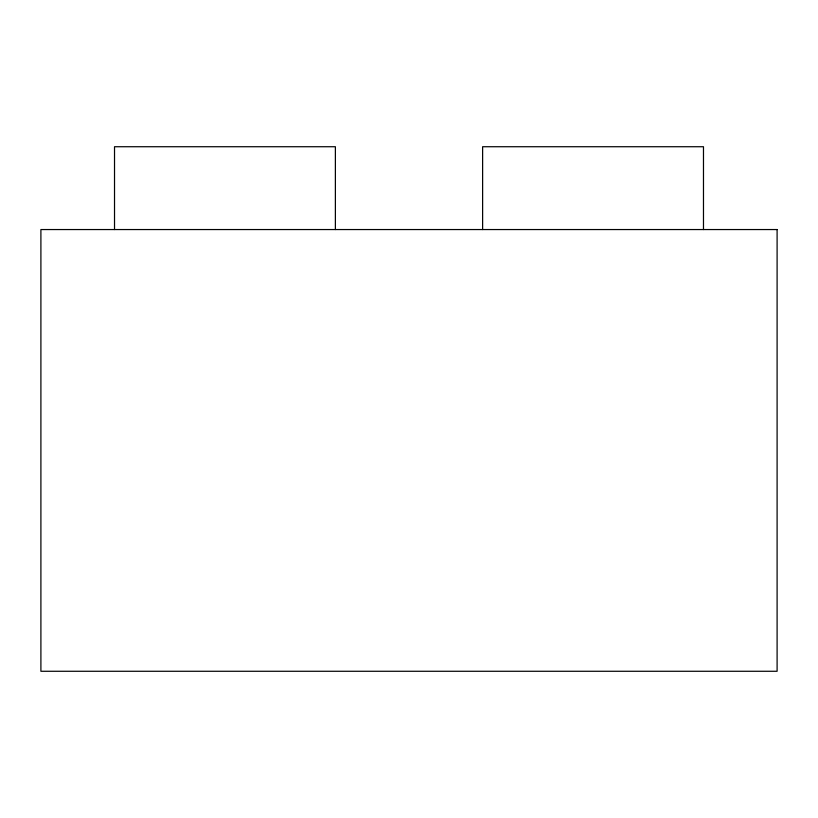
<?xml version="1.0" encoding="UTF-8"?>
<svg xmlns="http://www.w3.org/2000/svg" width="818" height="818" viewBox="0 0 818 818"><rect width="100%" height="100%" fill="white"/><g stroke="black" fill="none" stroke-linecap="round" stroke-linejoin="round"><path stroke-width="1.23" d="M703.48 229.551L703.48 146.729L482.62 146.729L482.62 229.551M335.38 229.551L335.38 146.729L114.52 146.729L114.52 229.551M777.1 229.551L40.9 229.551L40.9 671.271L777.1 671.271L777.1 229.551"/></g></svg>
